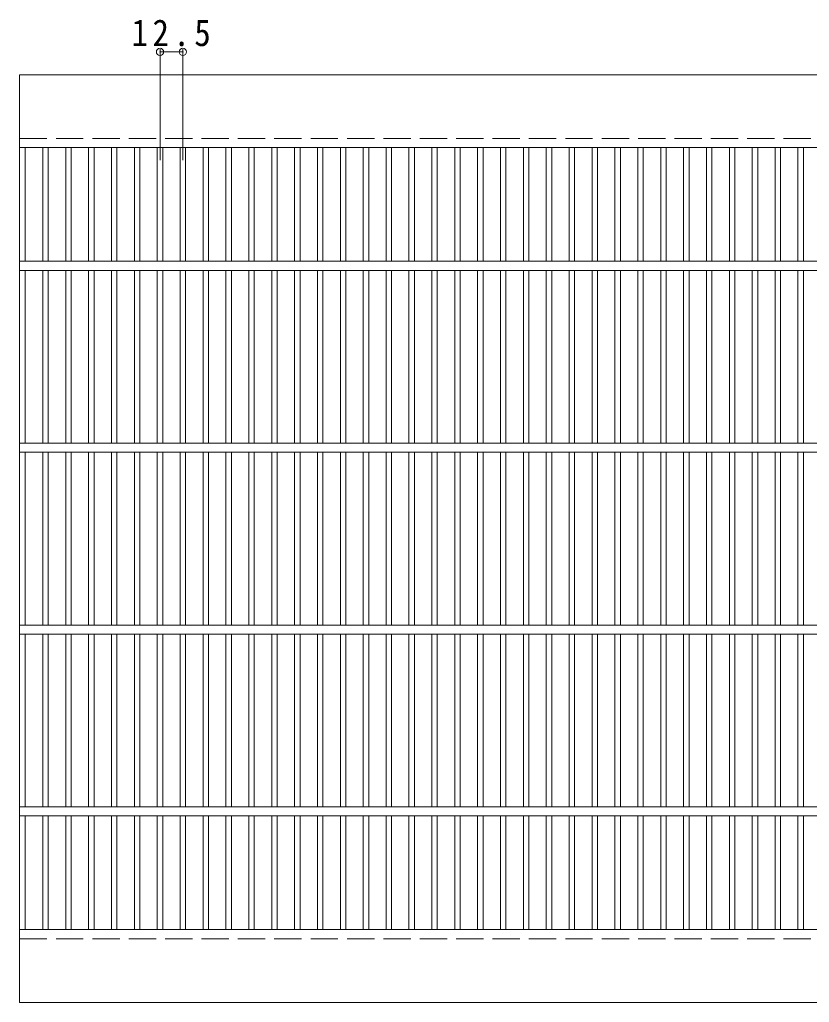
# Model space of a CAD drawing. Units: millimetres, scale not verified. Extents: x -756 to 935, y -687 to 667.
# Drawn here: x -754 to -320, y 24 to 565 of the extents above; entities that cross this region are included whole.
import ezdxf

# ---------------------------------------------------------------- set-up
doc = ezdxf.new("R2010")
doc.units = ezdxf.units.MM
doc.header["$LTSCALE"] = 5
doc.header["$PDMODE"] = 32
doc.header["$PDSIZE"] = 4
doc.linetypes.add('DASHED3', pattern=[4, 3, -1])
for name, color, linetype, lineweight in [('A-1_ピット', 2, 'Continuous', 9), ('A-2_蓋', 3, 'Continuous', 9), ('A-4_寸法', 7, 'Continuous', 9)]:
    doc.layers.add(name, color=color, linetype=linetype, lineweight=lineweight)
doc.styles.add('ＭＳ ゴシック', font='')
doc.styles.get('ＭＳ ゴシック').set_extended_font_data('MS Gothic')

msp = doc.modelspace()

# ---------------------------------------------------------------- linework, layer by layer
at = {"layer": 'A-1_ピット'}
for p, q in [((-753.757, 534.15), (243.243, 534.15)), ((-753.757, 494.151), (-753.757, 534.15)), ((-753.757, 494.151), (243.243, 494.151)), ((-753.757, 64.151), (243.243, 64.151)), ((-753.757, 64.151), (-753.757, 24.151)), ((-753.757, 24.151), (243.243, 24.151))]:
    msp.add_line(p, q, dxfattribs=at)
at = {"layer": 'A-1_ピット', "linetype": 'DASHED3'}
for p, q in [((-753.757, 499.151), (243.243, 499.151)), ((-753.757, 59.151), (243.243, 59.151))]:
    msp.add_line(p, q, dxfattribs=at)
at = {"layer": 'A-2_蓋'}
for p, q in [((-750.757, 431.651), (-750.757, 494.151)), ((-740.997, 494.151), (-740.997, 431.651)), ((-737.997, 494.151), (-737.997, 431.651)), ((-728.417, 494.151), (-728.417, 431.651)), ((-725.417, 494.151), (-725.417, 431.651)), ((-715.837, 494.151), (-715.837, 431.651)), ((-712.837, 494.151), (-712.837, 431.651)), ((-703.257, 494.151), (-703.257, 431.651)), ((-700.257, 494.151), (-700.257, 431.651)), ((-690.677, 494.151), (-690.677, 431.651)), ((-687.677, 494.151), (-687.677, 431.651)), ((-678.097, 494.151), (-678.097, 431.651)), ((-675.097, 494.151), (-675.097, 431.651)), ((-665.517, 494.151), (-665.517, 431.651)), ((-662.517, 494.151), (-662.517, 431.651)), ((-652.937, 494.151), (-652.937, 431.651)), ((-649.937, 494.151), (-649.937, 431.651)), ((-640.357, 494.151), (-640.357, 431.651)), ((-637.357, 494.151), (-637.357, 431.651)), ((-627.777, 494.151), (-627.777, 431.651)), ((-624.777, 494.151), (-624.777, 431.651)), ((-615.197, 494.151), (-615.197, 431.651)), ((-612.197, 494.151), (-612.197, 431.651)), ((-602.617, 494.151), (-602.617, 431.651)), ((-599.617, 494.151), (-599.617, 431.651)), ((-590.037, 494.151), (-590.037, 431.651)), ((-587.037, 494.151), (-587.037, 431.651)), ((-577.457, 494.151), (-577.457, 431.651)), ((-574.457, 494.151), (-574.457, 431.651)), ((-564.877, 494.151), (-564.877, 431.651)), ((-561.877, 494.151), (-561.877, 431.651)), ((-552.297, 494.151), (-552.297, 431.651)), ((-549.297, 494.151), (-549.297, 431.651)), ((-539.717, 494.151), (-539.717, 431.651)), ((-536.717, 494.151), (-536.717, 431.651)), ((-527.137, 494.151), (-527.137, 431.651)), ((-524.137, 494.151), (-524.137, 431.651)), ((-514.557, 494.151), (-514.557, 431.651)), ((-511.557, 494.151), (-511.557, 431.651)), ((-501.977, 494.151), (-501.977, 431.651)), ((-498.977, 494.151), (-498.977, 431.651)), ((-489.397, 494.151), (-489.397, 431.651)), ((-486.397, 494.151), (-486.397, 431.651)), ((-476.817, 494.151), (-476.817, 431.651)), ((-473.817, 494.151), (-473.817, 431.651)), ((-464.237, 494.151), (-464.237, 431.651)), ((-461.237, 494.151), (-461.237, 431.651)), ((-451.657, 494.151), (-451.657, 431.651)), ((-448.657, 494.151), (-448.657, 431.651)), ((-439.077, 494.151), (-439.077, 431.651)), ((-436.077, 494.151), (-436.077, 431.651)), ((-426.497, 494.151), (-426.497, 431.651)), ((-423.497, 494.151), (-423.497, 431.651)), ((-413.917, 494.151), (-413.917, 431.651)), ((-410.917, 494.151), (-410.917, 431.651)), ((-401.337, 494.151), (-401.337, 431.651)), ((-398.336, 494.151), (-398.336, 431.651)), ((-388.757, 494.151), (-388.757, 431.651)), ((-385.757, 494.151), (-385.757, 431.651)), ((-376.177, 494.151), (-376.177, 431.651)), ((-373.176, 494.151), (-373.176, 431.651)), ((-363.597, 494.151), (-363.597, 431.651)), ((-360.597, 494.151), (-360.597, 431.651)), ((-351.017, 494.151), (-351.017, 431.651)), ((-348.017, 494.151), (-348.017, 431.651)), ((-338.437, 494.151), (-338.437, 431.651)), ((-335.437, 494.151), (-335.437, 431.651)), ((-325.857, 494.151), (-325.857, 431.651)), ((-322.857, 494.151), (-322.857, 431.651)), ((-753.757, 431.651), (243.243, 431.651)), ((-753.757, 426.651), (-753.757, 288.119)), ((-750.757, 331.651), (-750.757, 426.651)), ((-740.997, 426.651), (-740.997, 331.651)), ((-737.997, 426.651), (-737.997, 331.651)), ((-728.417, 426.651), (-728.417, 331.651)), ((-725.417, 426.651), (-725.417, 331.651)), ((-715.837, 426.651), (-715.837, 331.651)), ((-712.837, 426.651), (-712.837, 331.651)), ((-703.257, 426.651), (-703.257, 331.651)), ((-700.257, 426.651), (-700.257, 331.651)), ((-690.677, 426.651), (-690.677, 331.651)), ((-687.677, 426.651), (-687.677, 331.651)), ((-678.097, 426.651), (-678.097, 331.651)), ((-675.097, 426.651), (-675.097, 331.651)), ((-665.517, 426.651), (-665.517, 331.651)), ((-662.517, 426.651), (-662.517, 331.651)), ((-652.937, 426.651), (-652.937, 331.651)), ((-649.937, 426.651), (-649.937, 331.651)), ((-640.357, 426.651), (-640.357, 331.651)), ((-637.357, 426.651), (-637.357, 331.651)), ((-627.777, 426.651), (-627.777, 331.651)), ((-624.777, 426.651), (-624.777, 331.651)), ((-615.197, 426.651), (-615.197, 331.651)), ((-612.197, 426.651), (-612.197, 331.651)), ((-602.617, 426.651), (-602.617, 331.651)), ((-599.617, 426.651), (-599.617, 331.651)), ((-590.037, 426.651), (-590.037, 331.651)), ((-587.037, 426.651), (-587.037, 331.651)), ((-577.457, 426.651), (-577.457, 331.651)), ((-574.457, 426.651), (-574.457, 331.651)), ((-564.877, 426.651), (-564.877, 331.651)), ((-561.877, 426.651), (-561.877, 331.651)), ((-552.297, 426.651), (-552.297, 331.651)), ((-549.297, 426.651), (-549.297, 331.651)), ((-539.717, 426.651), (-539.717, 331.651)), ((-536.717, 426.651), (-536.717, 331.651)), ((-527.137, 426.651), (-527.137, 331.651)), ((-524.137, 426.651), (-524.137, 331.651)), ((-514.557, 426.651), (-514.557, 331.651)), ((-511.557, 426.651), (-511.557, 331.651)), ((-501.977, 426.651), (-501.977, 331.651)), ((-498.977, 426.651), (-498.977, 331.651)), ((-489.397, 426.651), (-489.397, 331.651)), ((-486.397, 426.651), (-486.397, 331.651)), ((-476.817, 426.651), (-476.817, 331.651)), ((-473.817, 426.651), (-473.817, 331.651)), ((-464.237, 426.651), (-464.237, 331.651)), ((-461.237, 426.651), (-461.237, 331.651)), ((-451.657, 426.651), (-451.657, 331.651)), ((-448.657, 426.651), (-448.657, 331.651)), ((-439.077, 426.651), (-439.077, 331.651)), ((-436.077, 426.651), (-436.077, 331.651)), ((-426.497, 426.651), (-426.497, 331.651)), ((-423.497, 426.651), (-423.497, 331.651)), ((-413.917, 426.651), (-413.917, 331.651)), ((-410.917, 426.651), (-410.917, 331.651)), ((-401.337, 426.651), (-401.337, 331.651)), ((-398.336, 426.651), (-398.336, 331.651)), ((-388.757, 426.651), (-388.757, 331.651)), ((-385.757, 426.651), (-385.757, 331.651)), ((-376.177, 426.651), (-376.177, 331.651)), ((-373.176, 426.651), (-373.176, 331.651)), ((-363.597, 426.651), (-363.597, 331.651)), ((-360.597, 426.651), (-360.597, 331.651)), ((-351.017, 426.651), (-351.017, 331.651)), ((-348.017, 426.651), (-348.017, 331.651)), ((-338.437, 426.651), (-338.437, 331.651)), ((-335.437, 426.651), (-335.437, 331.651)), ((-325.857, 426.651), (-325.857, 331.651)), ((-322.857, 426.651), (-322.857, 331.651)), ((-753.757, 331.651), (243.243, 331.651)), ((-753.757, 326.651), (243.243, 326.651)), ((-750.757, 231.651), (-750.757, 326.651)), ((-740.997, 326.651), (-740.997, 231.651)), ((-737.997, 326.651), (-737.997, 231.651)), ((-728.417, 326.651), (-728.417, 231.651)), ((-725.417, 326.651), (-725.417, 231.651)), ((-715.837, 326.651), (-715.837, 231.651)), ((-712.837, 326.651), (-712.837, 231.651)), ((-703.257, 326.651), (-703.257, 231.651)), ((-700.257, 326.651), (-700.257, 231.651)), ((-690.677, 326.651), (-690.677, 231.651)), ((-687.677, 326.651), (-687.677, 231.651)), ((-678.097, 326.651), (-678.097, 231.651)), ((-675.097, 326.651), (-675.097, 231.651)), ((-665.517, 326.651), (-665.517, 231.651)), ((-662.517, 326.651), (-662.517, 231.651)), ((-652.937, 326.651), (-652.937, 231.651)), ((-649.937, 326.651), (-649.937, 231.651)), ((-640.357, 326.651), (-640.357, 231.651)), ((-637.357, 326.651), (-637.357, 231.651)), ((-627.777, 326.651), (-627.777, 231.651)), ((-624.777, 326.651), (-624.777, 231.651)), ((-615.197, 326.651), (-615.197, 231.651)), ((-612.197, 326.651), (-612.197, 231.651)), ((-602.617, 326.651), (-602.617, 231.651)), ((-599.617, 326.651), (-599.617, 231.651)), ((-590.037, 326.651), (-590.037, 231.651)), ((-587.037, 326.651), (-587.037, 231.651)), ((-577.457, 326.651), (-577.457, 231.651)), ((-574.457, 326.651), (-574.457, 231.651)), ((-564.877, 326.651), (-564.877, 231.651)), ((-561.877, 326.651), (-561.877, 231.651)), ((-552.297, 326.651), (-552.297, 231.651)), ((-549.297, 326.651), (-549.297, 231.651)), ((-539.717, 326.651), (-539.717, 231.651)), ((-536.717, 326.651), (-536.717, 231.651)), ((-527.137, 326.651), (-527.137, 231.651)), ((-524.137, 326.651), (-524.137, 231.651)), ((-514.557, 326.651), (-514.557, 231.651)), ((-511.557, 326.651), (-511.557, 231.651)), ((-501.977, 326.651), (-501.977, 231.651)), ((-498.977, 326.651), (-498.977, 231.651)), ((-489.397, 326.651), (-489.397, 231.651)), ((-486.397, 326.651), (-486.397, 231.651)), ((-476.817, 326.651), (-476.817, 231.651)), ((-473.817, 326.651), (-473.817, 231.651)), ((-464.237, 326.651), (-464.237, 231.651)), ((-461.237, 326.651), (-461.237, 231.651)), ((-451.657, 326.651), (-451.657, 231.651)), ((-448.657, 326.651), (-448.657, 231.651)), ((-439.077, 326.651), (-439.077, 231.651)), ((-436.077, 326.651), (-436.077, 231.651)), ((-426.497, 326.651), (-426.497, 231.651)), ((-423.497, 326.651), (-423.497, 231.651)), ((-413.917, 326.651), (-413.917, 231.651)), ((-410.917, 326.651), (-410.917, 231.651)), ((-401.337, 326.651), (-401.337, 231.651)), ((-398.336, 326.651), (-398.336, 231.651)), ((-388.757, 326.651), (-388.757, 231.651)), ((-385.757, 326.651), (-385.757, 231.651)), ((-376.177, 326.651), (-376.177, 231.651)), ((-373.176, 326.651), (-373.176, 231.651)), ((-363.597, 326.651), (-363.597, 231.651)), ((-360.597, 326.651), (-360.597, 231.651)), ((-351.017, 326.651), (-351.017, 231.651)), ((-348.017, 326.651), (-348.017, 231.651)), ((-338.437, 326.651), (-338.437, 231.651)), ((-335.437, 326.651), (-335.437, 231.651)), ((-325.857, 326.651), (-325.857, 231.651)), ((-322.857, 326.651), (-322.857, 231.651)), ((-753.757, 288.119), (-753.757, 64.151)), ((-753.757, 231.651), (243.243, 231.651)), ((-753.757, 226.651), (243.243, 226.651)), ((-750.757, 131.651), (-750.757, 226.651)), ((-740.997, 226.651), (-740.997, 131.651)), ((-737.997, 226.651), (-737.997, 131.651)), ((-728.417, 226.651), (-728.417, 131.651)), ((-725.417, 226.651), (-725.417, 131.651)), ((-715.837, 226.651), (-715.837, 131.651)), ((-712.837, 226.651), (-712.837, 131.651)), ((-703.257, 226.651), (-703.257, 131.651)), ((-700.257, 226.651), (-700.257, 131.651)), ((-690.677, 226.651), (-690.677, 131.651)), ((-687.677, 226.651), (-687.677, 131.651)), ((-678.097, 226.651), (-678.097, 131.651)), ((-675.097, 226.651), (-675.097, 131.651)), ((-665.517, 226.651), (-665.517, 131.651)), ((-662.517, 226.651), (-662.517, 131.651)), ((-652.937, 226.651), (-652.937, 131.651)), ((-649.937, 226.651), (-649.937, 131.651)), ((-640.357, 226.651), (-640.357, 131.651)), ((-637.357, 226.651), (-637.357, 131.651)), ((-627.777, 226.651), (-627.777, 131.651)), ((-624.777, 226.651), (-624.777, 131.651)), ((-615.197, 226.651), (-615.197, 131.651)), ((-612.197, 226.651), (-612.197, 131.651)), ((-602.617, 226.651), (-602.617, 131.651)), ((-599.617, 226.651), (-599.617, 131.651)), ((-590.037, 226.651), (-590.037, 131.651)), ((-587.037, 226.651), (-587.037, 131.651)), ((-577.457, 226.651), (-577.457, 131.651)), ((-574.457, 226.651), (-574.457, 131.651)), ((-564.877, 226.651), (-564.877, 131.651)), ((-561.877, 226.651), (-561.877, 131.651)), ((-552.297, 226.651), (-552.297, 131.651)), ((-549.297, 226.651), (-549.297, 131.651)), ((-539.717, 226.651), (-539.717, 131.651)), ((-536.717, 226.651), (-536.717, 131.651)), ((-527.137, 226.651), (-527.137, 131.651)), ((-524.137, 226.651), (-524.137, 131.651)), ((-514.557, 226.651), (-514.557, 131.651)), ((-511.557, 226.651), (-511.557, 131.651)), ((-501.977, 226.651), (-501.977, 131.651)), ((-498.977, 226.651), (-498.977, 131.651)), ((-489.397, 226.651), (-489.397, 131.651)), ((-486.397, 226.651), (-486.397, 131.651)), ((-476.817, 226.651), (-476.817, 131.651)), ((-473.817, 226.651), (-473.817, 131.651)), ((-464.237, 226.651), (-464.237, 131.651)), ((-461.237, 226.651), (-461.237, 131.651)), ((-451.657, 226.651), (-451.657, 131.651)), ((-448.657, 226.651), (-448.657, 131.651)), ((-439.077, 226.651), (-439.077, 131.651)), ((-436.077, 226.651), (-436.077, 131.651)), ((-426.497, 226.651), (-426.497, 131.651)), ((-423.497, 226.651), (-423.497, 131.651)), ((-413.917, 226.651), (-413.917, 131.651)), ((-410.917, 226.651), (-410.917, 131.651)), ((-401.337, 226.651), (-401.337, 131.651)), ((-398.336, 226.651), (-398.336, 131.651)), ((-388.757, 226.651), (-388.757, 131.651)), ((-385.757, 226.651), (-385.757, 131.651)), ((-376.177, 226.651), (-376.177, 131.651)), ((-373.176, 226.651), (-373.176, 131.651)), ((-363.597, 226.651), (-363.597, 131.651)), ((-360.597, 226.651), (-360.597, 131.651)), ((-351.017, 226.651), (-351.017, 131.651)), ((-348.017, 226.651), (-348.017, 131.651)), ((-338.437, 226.651), (-338.437, 131.651)), ((-335.437, 226.651), (-335.437, 131.651)), ((-325.857, 226.651), (-325.857, 131.651)), ((-322.857, 226.651), (-322.857, 131.651)), ((-753.757, 131.651), (243.243, 131.651)), ((-753.757, 126.651), (243.243, 126.651)), ((-750.757, 64.151), (-750.757, 126.651)), ((-740.997, 126.651), (-740.997, 64.151)), ((-737.997, 126.651), (-737.997, 64.151)), ((-728.417, 126.651), (-728.417, 64.151)), ((-725.417, 126.651), (-725.417, 64.151)), ((-715.837, 126.651), (-715.837, 64.151)), ((-712.837, 126.651), (-712.837, 64.151)), ((-703.257, 126.651), (-703.257, 64.151)), ((-700.257, 126.651), (-700.257, 64.151)), ((-690.677, 126.651), (-690.677, 64.151)), ((-687.677, 126.651), (-687.677, 64.151)), ((-678.097, 126.651), (-678.097, 64.151)), ((-675.097, 126.651), (-675.097, 64.151)), ((-665.517, 126.651), (-665.517, 64.151)), ((-662.517, 126.651), (-662.517, 64.151)), ((-652.937, 126.651), (-652.937, 64.151)), ((-649.937, 126.651), (-649.937, 64.151)), ((-640.357, 126.651), (-640.357, 64.151)), ((-637.357, 126.651), (-637.357, 64.151)), ((-627.777, 126.651), (-627.777, 64.151)), ((-624.777, 126.651), (-624.777, 64.151)), ((-615.197, 126.651), (-615.197, 64.151)), ((-612.197, 126.651), (-612.197, 64.151)), ((-602.617, 126.651), (-602.617, 64.151)), ((-599.617, 126.651), (-599.617, 64.151)), ((-590.037, 126.651), (-590.037, 64.151)), ((-587.037, 126.651), (-587.037, 64.151)), ((-577.457, 126.651), (-577.457, 64.151)), ((-574.457, 126.651), (-574.457, 64.151)), ((-564.877, 126.651), (-564.877, 64.151)), ((-561.877, 126.651), (-561.877, 64.151)), ((-552.297, 126.651), (-552.297, 64.151)), ((-549.297, 126.651), (-549.297, 64.151)), ((-539.717, 126.651), (-539.717, 64.151)), ((-536.717, 126.651), (-536.717, 64.151)), ((-527.137, 126.651), (-527.137, 64.151)), ((-524.137, 126.651), (-524.137, 64.151)), ((-514.557, 126.651), (-514.557, 64.151)), ((-511.557, 126.651), (-511.557, 64.151)), ((-501.977, 126.651), (-501.977, 64.151)), ((-498.977, 126.651), (-498.977, 64.151)), ((-489.397, 126.651), (-489.397, 64.151)), ((-486.397, 126.651), (-486.397, 64.151)), ((-476.817, 126.651), (-476.817, 64.151)), ((-473.817, 126.651), (-473.817, 64.151)), ((-464.237, 126.651), (-464.237, 64.151)), ((-461.237, 126.651), (-461.237, 64.151)), ((-451.657, 126.651), (-451.657, 64.151)), ((-448.657, 126.651), (-448.657, 64.151)), ((-439.077, 126.651), (-439.077, 64.151)), ((-436.077, 126.651), (-436.077, 64.151)), ((-426.497, 126.651), (-426.497, 64.151)), ((-423.497, 126.651), (-423.497, 64.151)), ((-413.917, 126.651), (-413.917, 64.151)), ((-410.917, 126.651), (-410.917, 64.151)), ((-401.337, 126.651), (-401.337, 64.151)), ((-398.336, 126.651), (-398.336, 64.151)), ((-388.757, 126.651), (-388.757, 64.151)), ((-385.757, 126.651), (-385.757, 64.151)), ((-376.177, 126.651), (-376.177, 64.151)), ((-373.176, 126.651), (-373.176, 64.151)), ((-363.597, 126.651), (-363.597, 64.151)), ((-360.597, 126.651), (-360.597, 64.151)), ((-351.017, 126.651), (-351.017, 64.151)), ((-348.017, 126.651), (-348.017, 64.151)), ((-338.437, 126.651), (-338.437, 64.151)), ((-335.437, 126.651), (-335.437, 64.151)), ((-325.857, 126.651), (-325.857, 64.151)), ((-322.857, 126.651), (-322.857, 64.151))]:
    msp.add_line(p, q, dxfattribs=at)
msp.add_lwpolyline([(-753.757, 494.151), (-753.757, 426.651), (243.243, 426.651)], dxfattribs=at)
at = {"layer": 'A-4_寸法'}
for p, q in [((-676.597, 487.226), (-676.597, 548.307)), ((-676.597, 546.807), (-664.017, 546.807)), ((-664.017, 487.226), (-664.017, 548.307))]:
    msp.add_line(p, q, dxfattribs=at)
for p in [(-676.597, 546.807), (-664.017, 546.807)]:
    msp.add_point(p, dxfattribs=at)

# ---------------------------------------------------------------- texts
at = {"layer": 'A-4_寸法', "color": 2, "insert": (-692.182, 549.807), "char_height": 14.66, "attachment_point": 7, "style": 'ＭＳ ゴシック'}
msp.add_mtext('\\T1.28;\\W0.9;12.5', dxfattribs=at)

doc.saveas('drawing.dxf')
